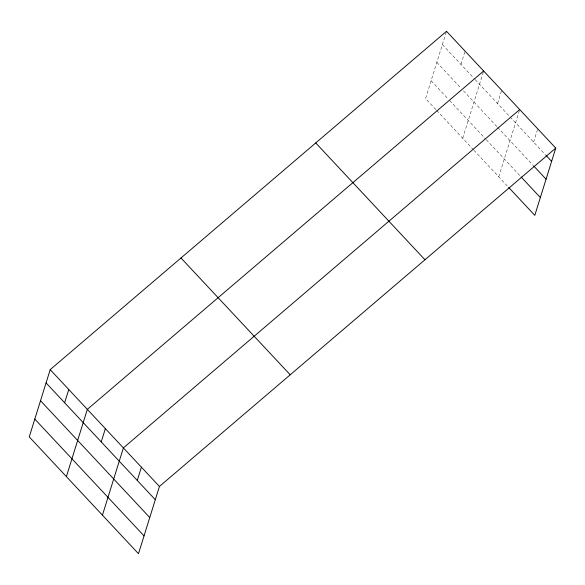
<?xml version="1.0" encoding="UTF-8"?>
<svg xmlns="http://www.w3.org/2000/svg" width="585" height="585" viewBox="0 0 585 585"><rect width="100%" height="100%" fill="white"/><g stroke="black" fill="none" stroke-linecap="round" stroke-linejoin="round"><path stroke-width="0.44" stroke-dasharray="2.92 2.19" d="M446.253 32.117L425.566 98.543L436.088 109.797M460.951 64.408L465.082 51.144M462.706 138.265L483.393 71.831M497.55 103.545L501.681 90.28M498.756 176.809L519.443 110.382M533.593 142.096L537.725 128.832M442.384 44.555L474.574 78.975M475.188 79.633L545.403 154.718M436.834 62.368L460.973 88.189M463.452 90.836L496.972 126.682M497.594 127.34L533.015 165.226M431.116 80.73L448.446 99.26M449.682 100.583L485.66 139.054M486.281 139.72L521.081 176.941M436.71 110.463L473.272 149.563M473.894 150.228L508.08 186.783"/><path stroke-width="0.88" d="M50.2 369.64L29.25 436.9L138.484 553.71L159.434 486.457L555.75 148.1L446.516 31.29L50.2 369.64L159.434 486.457M64.635 402.765L68.767 389.5M66.39 476.614L87.34 409.361L483.656 71.004M101.234 441.894L105.366 428.629M102.441 515.166L123.384 447.905L519.699 109.556M137.278 480.446L141.409 467.181M555.75 148.1L534.8 215.36L508.701 187.441M546.024 155.383L551.618 161.365M533.637 165.891L546.068 179.185M521.081 176.941L540.35 197.54M315.732 142.945L424.966 259.762M180.984 257.985L290.219 374.802M46.069 382.904L155.303 499.722M40.519 400.725L149.753 517.535M34.8 419.079L144.034 535.897"/></g></svg>
